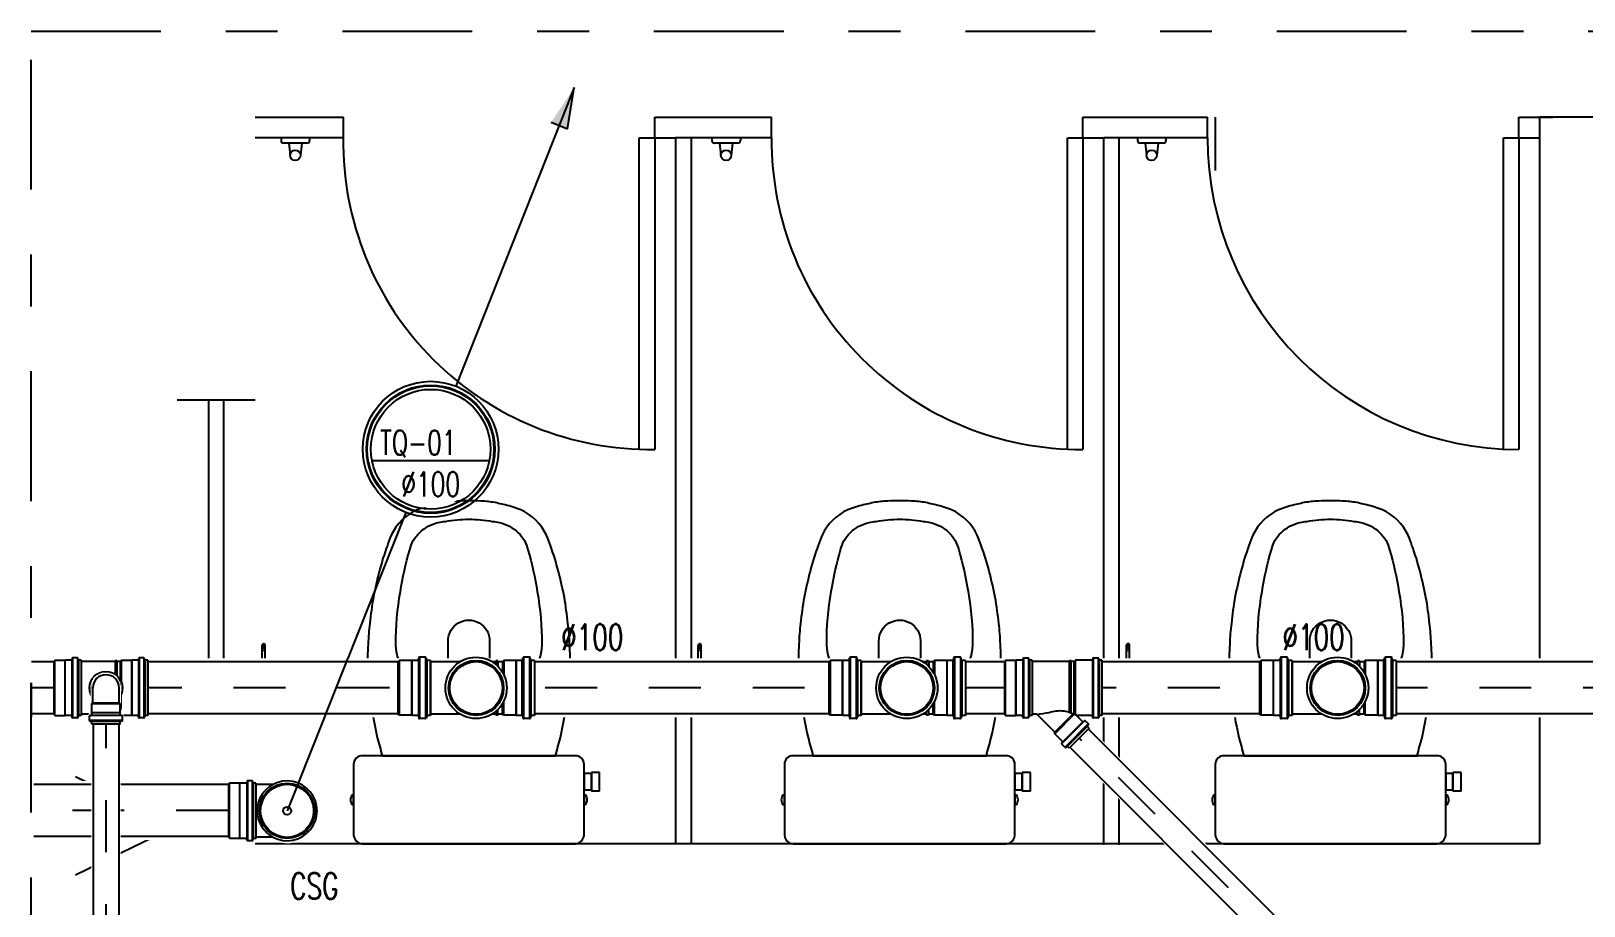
# Model space of a CAD drawing. Header units: inches. Extents: x 542787 to 543192, y 9574025 to 9574373.
# Drawn here: x 542827.791 to 542830.783, y 9574193.286 to 9574194.971 of the extents above; entities that cross this region are included whole.
import ezdxf
from ezdxf.enums import TextEntityAlignment as Align

# ---------------------------------------------------------------- set-up
doc = ezdxf.new("R2010")
doc.units = ezdxf.units.IN
doc.header["$MEASUREMENT"] = 0
for name, pattern in [('DASHDOT', [1, 0.5, -0.25, 0, -0.25]), ('DASHDOT2', [0.5, 0.25, -0.125, 0, -0.125]), ('HIDDEN2', [4.7625, 3.175, -1.5875])]:
    doc.linetypes.add(name, pattern=pattern)
for name, color, linetype in [('CERCADURA', 7, 'Continuous'), ('EIXO', 8, 'Continuous'), ('I-ARQ', 8, 'Continuous'), ('I-ESGOTO', 6, 'Continuous'), ('I-NORMO_INST', 4, 'Continuous'), ('TINTERNO', 8, 'Continuous')]:
    doc.layers.add(name, color=color, linetype=linetype)
doc.styles.add('125', font='ROMANS.SHX', dxfattribs={"width": 0.7, "height": 0.25})
doc.styles.add('25', font='ROMANS.SHX', dxfattribs={"width": 0.7, "height": 0.05})
doc.styles.add('50', font='ROMANS.SHX', dxfattribs={"width": 0.7, "height": 0.1})

# ---------------------------------------------------------------- blocks, each defined once
blk = doc.blocks.new('*U298')
at = {"color": 2}
blk.add_wipeout([(0, 0.0569), (0.3744, 0.0569), (0.3744, -0.0569), (0, -0.0569)], dxfattribs=at)
for p, q in [((0, 0.05), (0.3744, 0.05)), ((0, -0.05), (0.3744, -0.05))]:
    blk.add_line(p, q)
at = {"layer": 'EIXO', "linetype": 'DASHDOT', "ltscale": 0.01}
blk.add_line((0, 0), (0.3744, 0), dxfattribs=at)
blk = doc.blocks.new('*U158')
at = {"color": 2}
blk.add_wipeout([(0.0201, 0.0201), (1.4558, -1.4155), (1.4155, -1.4558), (-0.0201, -0.0201)], dxfattribs=at)
for p, q in [((0.0177, 0.0177), (1.4533, -1.418)), ((-0.0177, -0.0177), (1.418, -1.4533))]:
    blk.add_line(p, q)
at = {"layer": 'EIXO', "linetype": 'DASHDOT', "ltscale": 0.01}
blk.add_line((0, 0), (1.4356, -1.4356), dxfattribs=at)
blk = doc.blocks.new('*U296')
at = {"color": 2}
blk.add_wipeout([(0, 0.0569), (0.8564, 0.0569), (0.8564, -0.0569), (0, -0.0569)], dxfattribs=at)
for p, q in [((0, 0.05), (0.8564, 0.05)), ((0, -0.05), (0.8564, -0.05))]:
    blk.add_line(p, q)
at = {"layer": 'EIXO', "linetype": 'DASHDOT', "ltscale": 0.01}
blk.add_line((0, 0), (0.8564, 0), dxfattribs=at)
blk = doc.blocks.new('*U297')
at = {"color": 2}
blk.add_wipeout([(0, 0.0569), (4.4303, 0.0569), (4.4303, -0.0569), (0, -0.0569)], dxfattribs=at)
for p, q in [((0, 0.05), (4.4303, 0.05)), ((0, -0.05), (4.4303, -0.05))]:
    blk.add_line(p, q)
at = {"layer": 'EIXO', "linetype": 'DASHDOT', "ltscale": 0.01}
blk.add_line((0, 0), (4.4303, 0), dxfattribs=at)
blk = doc.blocks.new('*U164')
at = {"color": 2}
blk.add_wipeout([(-0.0285, 0), (-0.0285, 0.6613), (0.0285, 0.6613), (0.0285, 0)], dxfattribs=at)
for p, q in [((-0.025, 0), (-0.025, 0.6613)), ((0.025, 0), (0.025, 0.6613))]:
    blk.add_line(p, q)
at = {"layer": 'EIXO', "linetype": 'DASHDOT', "ltscale": 0.01}
blk.add_line((0, 0), (0, 0.6613), dxfattribs=at)
blk = doc.blocks.new('A$C125A11A8')
for p, q in [((0, -0.0531), (0, 0.0531)), ((0, 0.0531), (0.0061, 0.0531)), ((0.0074, 0.0541), (0.0084, 0.0581)), ((0.0097, 0.0591), (0.0214, 0.0591)), ((0.0097, -0.0577), (0.0097, 0.0577)), ((0.0214, -0.0577), (0.0214, 0.0577)), ((0.023, 0.0543), (0.0227, 0.0578)), ((0.0244, 0.0531), (0.0357, 0.0531)), ((0.0244, -0.0531), (0.0244, 0.0531)), ((0.0357, -0.0531), (0.0357, 0.0531)), ((0.0357, 0.0531), (0.036, 0.0527)), ((0.036, 0.0527), (0.0597, 0.0527)), ((0.0597, 0.0527), (0.0597, 0.0255)), ((0.0597, 0.0527), (0.0621, 0.0503)), ((0.0621, 0.0503), (0.0709, 0.0503)), ((0.0709, 0.0503), (0.071, 0.0523)), ((0.0709, 0.0503), (0.0709, 0.0415)), ((0.071, 0.0523), (0.075, 0.0523)), ((0.0751, 0.0503), (0.075, 0.0523)), ((0.0751, 0.0503), (0.082, 0.0503)), ((0.0751, 0.0503), (0.0751, 0.0454)), ((0.1438, 0.0503), (0.2007, 0.0503)), ((0.2007, -0.0531), (0.2007, 0.0531)), ((0.2007, 0.0531), (0.2067, 0.0531)), ((0.208, 0.0541), (0.2091, 0.0581)), ((0.2104, 0.0591), (0.2221, 0.0591)), ((0.2104, -0.0577), (0.2104, 0.0577)), ((0.2221, -0.0577), (0.2221, 0.0577)), ((0.2237, 0.0543), (0.2234, 0.0578)), ((0.225, 0.0531), (0.2363, 0.0531)), ((0.2363, 0.0531), (0.2367, 0.0527)), ((0.2367, 0.0527), (0.2603, 0.0527)), ((0.2603, 0.0527), (0.2627, 0.0503)), ((0.2627, 0.0503), (0.2627, -0.0503)), ((0.0597, -0.0527), (0.0597, -0.0255)), ((0, -0.0531), (0.0061, -0.0531)), ((0.0074, -0.0541), (0.0084, -0.0581)), ((0.0097, -0.0591), (0.0214, -0.0591)), ((0.023, -0.0543), (0.0227, -0.0578)), ((0.0244, -0.0531), (0.0357, -0.0531)), ((0.0357, -0.0531), (0.036, -0.0527)), ((0.036, -0.0527), (0.0597, -0.0527)), ((0.0597, -0.0527), (0.0621, -0.0503)), ((0.0621, -0.0503), (0.0709, -0.0503)), ((0.0709, -0.0503), (0.0709, -0.0415)), ((0.0709, -0.0503), (0.071, -0.0523)), ((0.071, -0.0523), (0.075, -0.0523)), ((0.0751, -0.0503), (0.075, -0.0523)), ((0.0751, -0.0503), (0.0751, -0.0454)), ((0.0751, -0.0503), (0.082, -0.0503)), ((0.1438, -0.0503), (0.2007, -0.0503)), ((0.2007, -0.0531), (0.2067, -0.0531)), ((0.208, -0.0541), (0.2091, -0.0581)), ((0.2104, -0.0591), (0.2221, -0.0591)), ((0.2237, -0.0543), (0.2234, -0.0578)), ((0.225, -0.0531), (0.2363, -0.0531)), ((0.2363, -0.0531), (0.2367, -0.0527)), ((0.2367, -0.0527), (0.2603, -0.0527)), ((0.2603, -0.0527), (0.2627, -0.0503))]:
    blk.add_line(p, q)
at = {"color": 8}
for p, q in [((0.0071, -0.0531), (0.0071, 0.0531)), ((0.0231, -0.0531), (0.0231, 0.0531)), ((0.036, -0.0527), (0.036, 0.0527)), ((0.0621, 0.0503), (0.0621, 0.03)), ((0.2007, 0.0503), (0.2007, -0.0503)), ((0.2007, 0.0503), (0.2007, -0.0503)), ((0.2078, -0.0531), (0.2078, 0.0531)), ((0.2238, -0.0531), (0.2238, 0.0531)), ((0.2363, 0.0531), (0.2363, -0.0531)), ((0.2367, 0.0527), (0.2367, -0.0527)), ((0.2603, 0.0527), (0.2603, -0.0527)), ((0.0621, -0.0503), (0.0621, -0.03))]:
    blk.add_line(p, q, dxfattribs=at)
for radius in [0.0591, 0.0507]:
    blk.add_circle((0.1129, 0), radius)
blk.add_circle((0.1129, 0), 0.0531, dxfattribs=at)
for centre, start, end in [((0.0061, 0.0544), 270, 345), ((0.0097, 0.0577), 90, 165), ((0.0214, 0.0577), 5, 90), ((0.0244, 0.0544), 185, 270), ((0.2067, 0.0544), 270, 345), ((0.2104, 0.0577), 90, 165), ((0.2221, 0.0577), 5, 90), ((0.225, 0.0544), 185, 270), ((0.0061, -0.0544), 15, 90), ((0.0097, -0.0577), 195, 270), ((0.0214, -0.0577), 270, 355), ((0.0244, -0.0544), 90, 175), ((0.2067, -0.0544), 15, 90), ((0.2104, -0.0577), 195, 270), ((0.2221, -0.0577), 270, 355), ((0.225, -0.0544), 90, 175)]:
    blk.add_arc(centre, 0.00133, start, end)
blk = doc.blocks.new('te100100')
at = {"color": 2}
blk.add_wipeout([(0.1503, -0.0577), (0.1267, -0.0577), (0.1263, -0.058), (0.116, -0.058), (0.1159, -0.0588), (0.1103, -0.064), (0.0986, -0.064), (0.0931, -0.0598), (0.0926, -0.058), (0.0845, -0.058), (0.0845, -0.0553), (0.0333, -0.0553), (0.0015, -0.0653), (-0.0327, -0.0553), (-0.0329, -0.0573), (-0.0447, -0.0573), (-0.0449, -0.0553), (-0.0479, -0.0553), (-0.0503, -0.0577), (-0.074, -0.0577), (-0.0743, -0.058), (-0.0847, -0.058), (-0.0848, -0.0588), (-0.0904, -0.064), (-0.1021, -0.064), (-0.1075, -0.0598), (-0.108, -0.058), (-0.1118, -0.058), (-0.1118, 0.0568), (-0.108, 0.0568), (-0.1075, 0.0586), (-0.1021, 0.0628), (-0.0904, 0.0628), (-0.0848, 0.0576), (-0.0847, 0.0568), (-0.0743, 0.0568), (-0.074, 0.0565), (-0.0503, 0.0565), (-0.0479, 0.0541), (-0.0449, 0.0541), (-0.0447, 0.0561), (-0.0329, 0.0561), (-0.0327, 0.0541), (0.0001, 0.0633), (0.0333, 0.0541), (0.0845, 0.0541), (0.0845, 0.0568), (0.0926, 0.0568), (0.0931, 0.0586), (0.0986, 0.0628), (0.1103, 0.0628), (0.1159, 0.0576), (0.116, 0.0568), (0.1263, 0.0568), (0.1267, 0.0565), (0.1503, 0.0565), (0.1509, 0.0515), (0.1509, -0.0527)], dxfattribs=at)
blk.add_blockref('A$C125A11A8', (-0.1118, -0.0006), dxfattribs=at)
blk = doc.blocks.new('J90100')
at = {"color": 1, "style": '25'}
for tag, flags, p in [('MARCA', 1, (0, -0.1877)), ('QUANT.', 3, (0, -0.2718))]:
    blk.add_attdef(tag, text='', height=0.05, dxfattribs=dict(at, flags=flags)).set_placement(p, align=Align.CENTER)
at = {"color": 2}
blk.add_wipeout([(0.0824, 0.0627), (0.0824, 0.0583), (0.093, 0.0583), (0.0932, 0.058), (0.113, 0.058), (0.1131, 0.0529), (0.1131, -0.0529), (0.113, -0.058), (0.0932, -0.058), (0.093, -0.0583), (0.0824, -0.0583), (0.0824, -0.0627), (0.0614, -0.0627), (0.0614, -0.0583), (0.055, -0.0583), (0.055, -0.0558), (0.0285, -0.0558), (0.0221, -0.0586), (0.016, -0.0606), (0.0052, -0.0624), (-0.0047, -0.0625), (-0.0124, -0.0614), (-0.0226, -0.0584), (-0.0345, -0.0523), (-0.0422, -0.0463), (-0.0467, -0.0418), (-0.0518, -0.0353), (-0.0551, -0.0298), (-0.0582, -0.0233), (-0.0609, -0.0148), (-0.0622, -0.0077), (-0.0627, 0), (-0.0622, 0.0078), (-0.0608, 0.0151), (-0.0589, 0.0215), (-0.0557, 0.0287), (-0.0513, 0.0359), (-0.0444, 0.0442), (-0.0357, 0.0515), (-0.0297, 0.0551), (-0.0226, 0.0584), (-0.0159, 0.0606), (-0.0058, 0.0624), (0.0025, 0.0626), (0.0119, 0.0615), (0.0208, 0.0591), (0.0285, 0.0558), (0.055, 0.0558), (0.055, 0.0583), (0.0614, 0.0583), (0.0614, 0.0627)], dxfattribs=at)
for p, q in [((0.0273, 0.0508), (0.06, 0.0508)), ((0.06, -0.0533), (0.06, 0.0533)), ((0.06, 0.0533), (0.0644, 0.0533)), ((0.0662, 0.0569), (0.0654, 0.054)), ((0.0672, 0.0577), (0.0766, 0.0577)), ((0.0672, -0.0567), (0.0672, 0.0567)), ((0.0766, -0.0567), (0.0766, 0.0567)), ((0.0776, 0.0567), (0.0778, 0.0542)), ((0.0788, 0.0533), (0.0909, 0.0533)), ((0.0909, 0.0533), (0.0912, 0.053)), ((0.1109, 0.053), (0.0912, 0.053)), ((0.1109, 0.053), (0.1131, 0.0508)), ((0.1131, -0.0508), (0.1131, 0.0508)), ((0.0273, -0.0508), (0.06, -0.0508)), ((0.06, -0.0533), (0.0644, -0.0533)), ((0.0662, -0.0569), (0.0654, -0.054)), ((0.0672, -0.0577), (0.0766, -0.0577)), ((0.0776, -0.0567), (0.0778, -0.0542)), ((0.0788, -0.0533), (0.0909, -0.0533)), ((0.0909, -0.0533), (0.0912, -0.053)), ((0.0912, -0.053), (0.1109, -0.053)), ((0.1109, -0.053), (0.1131, -0.0508))]:
    blk.add_line(p, q)
blk.add_circle((0, 0), 0.0533)
for centre, radius, start, end in [((0, 0), 0.0577, 61.785, 298.215), ((0, 0), 0.0577, 298.215, 61.785), ((0.0644, 0.0543), 0.001, 270, 345), ((0.0672, 0.0567), 0.001, 90, 165), ((0.0766, 0.0567), 0.001, 5, 90), ((0.0788, 0.0543), 0.001, 185, 270), ((0.0644, -0.0543), 0.001, 15, 90), ((0.0672, -0.0567), 0.001, 195, 270), ((0.0766, -0.0567), 0.001, 270, 355), ((0.0788, -0.0543), 0.001, 90, 175)]:
    blk.add_arc(centre, radius, start, end)
at = {"layer": 'TINTERNO'}
for p, q in [((0.06, -0.0508), (0.06, 0.0508)), ((0.0652, -0.0533), (0.0652, 0.0533)), ((0.0779, -0.0533), (0.0779, 0.0533)), ((0.0909, 0.0533), (0.0909, -0.0533)), ((0.0912, 0.053), (0.0912, -0.053)), ((0.1109, 0.053), (0.1109, -0.053))]:
    blk.add_line(p, q, dxfattribs=at)
blk.add_circle((0, 0), 0.0511, dxfattribs=at)
at = {"color": 1, "style": '25', "flags": 1}
blk.add_attdef('DESCRICAO', text='', height=0.05, dxfattribs=at).set_placement((0, -0.1085), align=Align.CENTER)
blk = doc.blocks.new('A$C01993D97')
for p, q in [((0, -0.0533), (0, 0.0532)), ((0, 0.0532), (0.0044, 0.0532)), ((0.0062, 0.0569), (0.0054, 0.054)), ((0.0072, 0.0576), (0.0166, 0.0576)), ((0.0072, -0.0567), (0.0072, 0.0566)), ((0.0166, -0.0567), (0.0166, 0.0566)), ((0.0176, 0.0567), (0.0178, 0.0542)), ((0.0188, 0.0532), (0.0309, 0.0532)), ((0.0309, -0.0533), (0.0309, 0.0532)), ((0.0309, 0.0532), (0.0312, 0.053)), ((0.0312, 0.053), (0.0509, 0.053)), ((0.0509, 0.053), (0.0509, 0.0119)), ((0.0509, 0.053), (0.0531, 0.0508)), ((0.0531, 0.0508), (0.0593, 0.0508)), ((0.0593, 0.0508), (0.0594, 0.0523)), ((0.0594, 0.0523), (0.0594, 0.0239)), ((0.0594, 0.0523), (0.0624, 0.0523)), ((0.0624, 0.0523), (0.0624, 0.0262)), ((0.0625, 0.0508), (0.0624, 0.0523)), ((0.0625, 0.0508), (0.128, 0.0508)), ((0.128, -0.0533), (0.128, 0.0532)), ((0.128, 0.0532), (0.1324, 0.0532)), ((0.1342, 0.0569), (0.1334, 0.054)), ((0.1352, 0.0576), (0.1446, 0.0576)), ((0.1352, -0.0567), (0.1352, 0.0566)), ((0.1446, -0.0567), (0.1446, 0.0566)), ((0.1456, 0.0567), (0.1458, 0.0542)), ((0.1468, 0.0532), (0.1589, 0.0532)), ((0.1589, 0.0532), (0.1592, 0.053)), ((0.1789, 0.053), (0.1592, 0.053)), ((0.1789, 0.053), (0.1811, 0.0508)), ((0.1811, -0.0508), (0.1811, 0.0508)), ((0.0509, -0.053), (0.0509, -0.0119)), ((0.0594, -0.0523), (0.0594, -0.0239)), ((0.0624, -0.0523), (0.0624, -0.0262)), ((0, -0.0533), (0.0044, -0.0533)), ((0.0062, -0.0569), (0.0054, -0.054)), ((0.0072, -0.0577), (0.0166, -0.0577)), ((0.0176, -0.0567), (0.0178, -0.0542)), ((0.0188, -0.0533), (0.0309, -0.0533)), ((0.0309, -0.0533), (0.0312, -0.053)), ((0.0312, -0.053), (0.0509, -0.053)), ((0.0509, -0.053), (0.0531, -0.0508)), ((0.0531, -0.0508), (0.0593, -0.0508)), ((0.0593, -0.0508), (0.0594, -0.0523)), ((0.0594, -0.0523), (0.0624, -0.0523)), ((0.0625, -0.0508), (0.0624, -0.0523)), ((0.0625, -0.0508), (0.128, -0.0508)), ((0.128, -0.0533), (0.1324, -0.0533)), ((0.1342, -0.0569), (0.1334, -0.054)), ((0.1352, -0.0577), (0.1446, -0.0577)), ((0.1456, -0.0567), (0.1458, -0.0542)), ((0.1468, -0.0533), (0.1589, -0.0533)), ((0.1589, -0.0533), (0.1592, -0.053)), ((0.1592, -0.053), (0.1789, -0.053)), ((0.1789, -0.053), (0.1811, -0.0508))]:
    blk.add_line(p, q)
at = {"color": 8}
for p, q in [((0.0052, -0.0533), (0.0052, 0.0532)), ((0.0179, -0.0533), (0.0179, 0.0532)), ((0.0312, -0.053), (0.0312, 0.053)), ((0.0531, 0.0508), (0.0531, 0.0163)), ((0.0593, 0.0508), (0.0593, 0.0238)), ((0.0625, 0.0508), (0.0625, 0.0263)), ((0.128, -0.0508), (0.128, 0.0508)), ((0.128, -0.0508), (0.128, 0.0508)), ((0.1332, -0.0533), (0.1332, 0.0532)), ((0.1459, -0.0533), (0.1459, 0.0532)), ((0.1589, 0.0532), (0.1589, -0.0533)), ((0.1592, 0.053), (0.1592, -0.053)), ((0.1789, 0.053), (0.1789, -0.053)), ((0.0531, -0.0508), (0.0531, -0.0163)), ((0.0593, -0.0508), (0.0593, -0.0238)), ((0.0625, -0.0508), (0.0625, -0.0263))]:
    blk.add_line(p, q, dxfattribs=at)
for radius in [0.0318, 0.0256]:
    blk.add_circle((0.0804, 0), radius)
blk.add_circle((0.0804, 0), 0.0273, dxfattribs=at)
for centre, start, end in [((0.0044, 0.0542), 270, 345), ((0.0072, 0.0566), 90, 165), ((0.0166, 0.0566), 5, 90), ((0.0188, 0.0542), 185, 270), ((0.1324, 0.0542), 270, 345), ((0.1352, 0.0566), 90, 165), ((0.1446, 0.0566), 5, 90), ((0.1468, 0.0542), 185, 270), ((0.0044, -0.0543), 15, 90), ((0.0072, -0.0567), 195, 270), ((0.0166, -0.0567), 270, 355), ((0.0188, -0.0543), 90, 175), ((0.1324, -0.0543), 15, 90), ((0.1352, -0.0567), 195, 270), ((0.1446, -0.0567), 270, 355), ((0.1468, -0.0543), 90, 175)]:
    blk.add_arc(centre, 0.001, start, end)
blk = doc.blocks.new('*U129')
at = {"color": 2}
blk.add_wipeout([(0.1019, -0.0526), (0.1008, -0.0564), (0.0811, -0.0564), (0.0808, -0.0567), (0.0692, -0.0567), (0.0691, -0.0577), (0.0654, -0.0611), (0.0559, -0.0611), (0.0523, -0.0583), (0.0519, -0.0567), (0.0461, -0.0567), (0.0461, -0.0542), (-0.0142, -0.0542), (-0.0143, -0.0557), (-0.0223, -0.0557), (-0.0224, -0.0542), (-0.025, -0.0542), (-0.0272, -0.0564), (-0.0469, -0.0564), (-0.0472, -0.0567), (-0.0588, -0.0567), (-0.0589, -0.0577), (-0.0626, -0.0611), (-0.0721, -0.0611), (-0.0757, -0.0583), (-0.0761, -0.0567), (-0.0792, -0.0567), (-0.0792, 0.0553), (-0.0761, 0.0553), (-0.0757, 0.0569), (-0.0721, 0.0597), (-0.0626, 0.0597), (-0.0589, 0.0563), (-0.0588, 0.0553), (-0.0453, 0.0553), (-0.0453, 0.0551), (-0.0272, 0.0551), (-0.025, 0.0529), (-0.0224, 0.0529), (-0.0223, 0.0544), (-0.0143, 0.0544), (-0.0142, 0.0529), (0.0461, 0.0529), (0.0461, 0.0553), (0.0519, 0.0553), (0.0523, 0.0569), (0.0559, 0.0597), (0.0654, 0.0597), (0.0691, 0.0563), (0.0692, 0.0553), (0.0827, 0.0553), (0.0827, 0.055), (0.1008, 0.055), (0.1019, 0.0513)], dxfattribs=at)
blk.add_blockref('A$C01993D97', (-0.0792, -0.0007), dxfattribs=at)
blk = doc.blocks.new('*U177')
at = {"color": 2}
blk.add_wipeout([(0.0546, 0.0258), (0.0549, 0.0256), (0.0549, 0.0134), (0.0593, 0.013), (0.0593, -0.0009), (0.0549, -0.002), (0.0549, -0.0076), (0.0524, -0.0076), (0.0524, -0.0765), (0.0539, -0.0766), (0.0539, -0.0825), (0.0524, -0.0827), (0.0524, -0.0867), (0.0549, -0.0892), (0.0549, -0.1211), (0.0593, -0.1215), (0.0593, -0.1354), (0.0549, -0.1365), (0.0549, -0.1421), (-0.0549, -0.1421), (-0.0549, -0.1365), (-0.0593, -0.1354), (-0.0593, -0.1215), (-0.0549, -0.1211), (-0.0549, -0.0959), (-0.0632, -0.1042), (-0.0603, -0.1076), (-0.0697, -0.1169), (-0.0736, -0.1146), (-0.0775, -0.1185), (-0.1185, -0.0775), (-0.1146, -0.0736), (-0.1169, -0.0697), (-0.1076, -0.0603), (-0.1042, -0.0632), (-0.0889, -0.0479), (-0.0861, -0.0479), (-0.0524, -0.0143), (-0.0524, -0.0076), (-0.0549, -0.0076), (-0.0549, -0.002), (-0.0593, -0.0009), (-0.0593, 0.013), (-0.0549, 0.0134), (-0.0549, 0.0256), (-0.0546, 0.0258), (-0.0546, 0.0456), (-0.0515, 0.0487), (0.0515, 0.0487), (0.0546, 0.0456)], dxfattribs=at)
for p, q in [((-0.053, 0.0449), (-0.0508, 0.0471)), ((-0.053, 0.0449), (-0.053, 0.0252)), ((0.0508, 0.0471), (-0.0508, 0.0471)), ((0.053, 0.0449), (0.0508, 0.0471)), ((0.053, 0.0252), (0.053, 0.0449)), ((-0.0577, 0.0012), (-0.0577, 0.0106)), ((-0.0569, 0.0002), (-0.054, -0.0006)), ((-0.0567, 0.0116), (-0.0542, 0.0118)), ((0.0566, 0.0106), (-0.0567, 0.0106)), ((0.0566, 0.0012), (-0.0567, 0.0012)), ((-0.0533, 0.0249), (-0.053, 0.0252)), ((-0.0533, 0.0128), (-0.0533, 0.0249)), ((0.0532, 0.0249), (0.053, 0.0252)), ((0.0532, 0.0128), (0.0532, 0.0249)), ((0.0569, 0.0002), (0.054, -0.0006)), ((0.0567, 0.0116), (0.0542, 0.0118)), ((0.0576, 0.0012), (0.0576, 0.0106)), ((-0.0854, -0.0496), (-0.0508, -0.0149)), ((-0.0533, -0.006), (-0.0533, -0.0016)), ((0.0532, -0.006), (-0.0533, -0.006)), ((-0.0508, -0.0149), (-0.0508, -0.006)), ((0.0508, -0.078), (0.0508, -0.006)), ((0.0532, -0.006), (0.0532, -0.0016)), ((-0.1034, -0.0648), (-0.0883, -0.0496)), ((-0.0883, -0.0496), (-0.0505, -0.0873)), ((-0.0883, -0.0496), (-0.0854, -0.0496)), ((-0.1162, -0.0775), (-0.1131, -0.0745)), ((-0.0775, -0.1162), (-0.1162, -0.0775)), ((-0.1145, -0.0706), (-0.113, -0.0733)), ((-0.1144, -0.0694), (-0.1082, -0.0632)), ((-0.0701, -0.1136), (-0.1136, -0.0701)), ((-0.0634, -0.1069), (-0.1069, -0.0634)), ((-0.1068, -0.0631), (-0.1048, -0.0648)), ((-0.048, -0.0812), (0.0508, -0.0812)), ((-0.0479, -0.0811), (0.0523, -0.0811)), ((-0.0469, -0.078), (0.0508, -0.078)), ((-0.0469, -0.0781), (0.0523, -0.0781)), ((0.0508, -0.078), (0.0523, -0.0781)), ((0.0508, -0.0812), (0.0523, -0.0811)), ((0.0508, -0.0874), (0.0508, -0.0812)), ((0.0532, -0.0898), (0.0508, -0.0874)), ((0.0523, -0.0811), (0.0523, -0.0781)), ((-0.0775, -0.1162), (-0.0745, -0.1131)), ((-0.0706, -0.1145), (-0.0733, -0.113)), ((-0.0694, -0.1144), (-0.0632, -0.1082)), ((-0.0648, -0.1034), (-0.055, -0.0936)), ((-0.0631, -0.1068), (-0.0648, -0.1048)), ((-0.0533, -0.1217), (-0.0533, -0.0943)), ((-0.0518, -0.0898), (0.0532, -0.0898)), ((0.0532, -0.1217), (0.0532, -0.0898)), ((-0.0577, -0.1333), (-0.0577, -0.1239)), ((-0.0569, -0.1343), (-0.054, -0.1351)), ((-0.0567, -0.1229), (-0.0542, -0.1227)), ((0.0566, -0.1239), (-0.0567, -0.1239)), ((0.0566, -0.1333), (-0.0567, -0.1333)), ((-0.0533, -0.1405), (-0.0533, -0.1361)), ((0.0532, -0.1405), (-0.0533, -0.1405)), ((0.0532, -0.1405), (0.0532, -0.1361)), ((0.0569, -0.1343), (0.054, -0.1351)), ((0.0567, -0.1229), (0.0542, -0.1227)), ((0.0576, -0.1333), (0.0576, -0.1239))]:
    blk.add_line(p, q)
at = {"color": 8}
for p, q in [((-0.053, 0.0449), (0.053, 0.0449)), ((-0.0533, 0.0249), (0.0532, 0.0249)), ((0.0532, 0.0119), (-0.0533, 0.0119)), ((-0.053, 0.0252), (0.053, 0.0252)), ((0.0532, -0.0008), (-0.0533, -0.0008)), ((0.0508, -0.006), (-0.0508, -0.006)), ((-0.0496, -0.0853), (-0.0854, -0.0496)), ((-0.0739, -0.1126), (-0.1126, -0.0739)), ((-0.0654, -0.1041), (-0.1041, -0.0654)), ((-0.0506, -0.0874), (0.0508, -0.0874)), ((0.0532, -0.1226), (-0.0533, -0.1226)), ((0.0532, -0.1353), (-0.0533, -0.1353))]:
    blk.add_line(p, q, dxfattribs=at)
blk.add_lwpolyline([(-0.0512, -0.0158, -0.013476), (-0.0471, -0.0389, -0.106485), (-0.0442, -0.0672, -0.09207), (-0.0538, -0.0935, -0.112954)], format="xyb")
blk.add_lwpolyline([(-0.0506, -0.0874), (-0.0504, -0.0874), (-0.0505, -0.0873, -0.000362)], format="xyb", close=True)
for centre, start, end in [((-0.0567, 0.0106), 95, 180), ((-0.0567, 0.0012), 180, 255), ((-0.0543, 0.0128), 275, 360), ((0.0542, 0.0128), 180, 265), ((0.0566, 0.0106), 360, 85), ((0.0566, 0.0012), 285, 360), ((-0.0543, -0.0016), 360, 75), ((-0.0518, -0.0149), 304.2682, 360), ((0.0542, -0.0016), 105, 180), ((-0.1136, -0.0701), 135, 210), ((-0.1138, -0.0738), 315, 30), ((-0.1074, -0.0639), 50, 135), ((-0.1041, -0.0641), 230, 315), ((-0.0738, -0.1138), 60, 135), ((-0.0701, -0.1136), 240, 315), ((-0.0641, -0.1041), 135, 220), ((-0.0639, -0.1074), 315, 40), ((-0.0543, -0.0943), 360, 135), ((-0.0567, -0.1239), 95, 180), ((-0.0567, -0.1333), 180, 255), ((-0.0543, -0.1217), 275, 360), ((-0.0543, -0.1361), 360, 75), ((0.0542, -0.1217), 180, 265), ((0.0542, -0.1361), 105, 180), ((0.0566, -0.1239), 360, 85), ((0.0566, -0.1333), 285, 360)]:
    blk.add_arc(centre, 0.001, start, end)
blk = doc.blocks.new('*U212')
at = {"color": 1, "style": '25'}
for tag, flags, p in [('DESCRICAO', 1, (0, -0.1085)), ('MARCA', 1, (0, -0.1877)), ('QUANT.', 3, (0, -0.2718))]:
    blk.add_attdef(tag, text='', height=0.05, dxfattribs=dict(at, flags=flags)).set_placement(p, align=Align.CENTER)
at = {"color": 2}
blk.add_wipeout([(-0.0287, 0.0245), (-0.0294, 0.0413), (-0.034, 0.0514), (-0.034, 0.0656), (-0.0294, 0.0656), (-0.0294, 0.07), (0, 0.07), (0.0294, 0.07), (0.0294, 0.0661), (0.034, 0.0661), (0.034, 0.0519), (0.0292, 0.0417), (0.0297, 0.0182), (0.0292, 0.0088), (0.0277, -0.01), (0.0239, -0.0196), (0.0192, -0.0234), (0.0124, -0.0273), (0.006, -0.0297), (-0.0054, -0.0291), (-0.0148, -0.0264), (-0.0211, -0.0214), (-0.0258, -0.0129), (-0.0287, -0.0036), (-0.0287, 0.0055)], dxfattribs=at)
for p, q in [((-0.0318, 0.0629), (-0.0318, 0.0542)), ((-0.0311, 0.0639), (-0.0281, 0.0647)), ((-0.0308, 0.0629), (0.0308, 0.0629)), ((-0.0274, 0.07), (0.0274, 0.07)), ((-0.0274, 0.07), (-0.0274, 0.0656)), ((0.0274, 0.07), (0.0274, 0.0656)), ((0.0311, 0.0639), (0.0281, 0.0647)), ((0.0318, 0.0629), (0.0318, 0.0542)), ((-0.0309, 0.0532), (-0.0283, 0.0529)), ((-0.0308, 0.0534), (0.0308, 0.0534)), ((-0.0274, 0.0519), (-0.0274, 0.0473)), ((-0.0274, 0.0473), (-0.0272, 0.0471)), ((0.0272, 0.0471), (-0.0272, 0.0471)), ((-0.0272, 0.0471), (-0.0272, 0.0303)), ((0.0272, 0.0303), (-0.0272, 0.0303)), ((-0.0272, 0.0303), (-0.0254, 0.0285)), ((0.0272, 0.0303), (0.0254, 0.0285)), ((0.0274, 0.0473), (0.0272, 0.0471)), ((0.0272, 0.0471), (0.0272, 0.0303)), ((0.0274, 0.0519), (0.0274, 0.0473)), ((0.0309, 0.0532), (0.0283, 0.0529)), ((-0.0254, 0.0285), (-0.0254, 0)), ((0.0254, 0.0285), (0.0254, 0))]:
    blk.add_line(p, q)
at = {"color": 8}
for p, q in [((-0.0274, 0.0649), (0.0274, 0.0649)), ((-0.0274, 0.0529), (0.0274, 0.0529)), ((0.0274, 0.0473), (-0.0274, 0.0473)), ((0.0254, 0.0285), (-0.0254, 0.0285))]:
    blk.add_line(p, q, dxfattribs=at)
for centre, radius, start, end in [((-0.0308, 0.0629), 0.001, 105, 180), ((-0.0283, 0.0656), 0.001, 285, 360), ((0.0283, 0.0656), 0.001, 180, 255), ((0.0308, 0.0629), 0.001, 360, 75), ((-0.0308, 0.0542), 0.001, 180, 265), ((-0.0283, 0.0519), 0.001, 360, 85), ((0.0283, 0.0519), 0.001, 95, 180), ((0.0308, 0.0542), 0.001, 275, 360), ((0, 0), 0.0254, 180, 360)]:
    blk.add_arc(centre, radius, start, end)
blk = doc.blocks.new('BOLA')
at = {"style": '50', "width": 0.7, "flags": 1}
blk.add_attdef('ALTUARA', text='', height=0.002, dxfattribs=at).set_placement((0.00026, -0.00753), align=Align.CENTER)
at = {"color": 2}
blk.add_wipeout([(-0.00343, 0.00331), (-0.0009, 0.00469), (0.00185, 0.00442), (0.00357, 0.00314), (0.00459, 0.00134), (0.00476, -0.00032), (0.00423, -0.00223), (0.003, -0.00372), (0.00111, -0.00471), (-0.00088, -0.00473), (-0.00258, -0.00408), (-0.00343, -0.00333), (-0.00451, -0.0017), (-0.00479, -0.00008), (-0.00453, 0.00162)], dxfattribs=at)
at = {"color": 8}
blk.add_line((-0.00479, -0.00091), (0.00479, -0.00091), dxfattribs=at)
blk.add_circle((0, 0), 0.00523, dxfattribs=at)
blk.add_circle((0, 0), 0.00488)
at = {"style": '50', "width": 0.7}
blk.add_attdef('NAF', (-0.00413, -0.00047), '', height=0.002, dxfattribs=at)
blk.add_attdef('NU', text='', height=0.002, dxfattribs=at).set_placement((0, -0.00385), align=Align.CENTER)
blk = doc.blocks.new('*U314')
for p, q in [((-0.02272, -0.0098), (0, 0)), ((-0.05505, -0.02375), (-0.03233, -0.01395)), ((-0.05244, -0.02188), (-0.05505, -0.02375)), ((-0.0519, -0.02313), (-0.05244, -0.02188))]:
    blk.add_line(p, q)
for centre, radius in [((0, 0), 0.000311), ((-0.02752, -0.01188), 0.00488)]:
    blk.add_circle(centre, radius)
at = {"color": 8}
blk.add_circle((-0.02752, -0.01188), 0.00523, dxfattribs=at)
blk.add_solid([(-0.0519, -0.02313), (-0.05244, -0.02188), (-0.05505, -0.02375)])

msp = doc.modelspace()

# ---------------------------------------------------------------- linework, layer by layer
at = {"layer": 'I-ARQ'}
for p, q in [((542828.2228, 9574194.8056), (542828.3928, 9574194.8056)), ((542828.3928, 9574194.7656), (542828.3928, 9574194.8056)), ((542828.9928, 9574194.7656), (542828.9928, 9574194.8056)), ((542828.9928, 9574194.8056), (542829.2178, 9574194.8056)), ((542829.2178, 9574194.7656), (542829.2178, 9574194.8056)), ((542829.2178, 9574194.7656), (542829.2178, 9574194.8056)), ((542829.8178, 9574194.7656), (542829.8178, 9574194.8056)), ((542829.8178, 9574194.8056), (542829.8578, 9574194.8056)), ((542829.8578, 9574194.8056), (542829.8878, 9574194.8056)), ((542829.8578, 9574194.8056), (542829.8878, 9574194.8056)), ((542829.8678, 9574194.8056), (542830.0578, 9574194.8056)), ((542830.0578, 9574194.7656), (542830.0578, 9574194.8056)), ((542830.0728, 9574194.7027), (542830.0728, 9574194.8056)), ((542830.6578, 9574194.7656), (542830.6578, 9574194.8056)), ((542830.6578, 9574194.8056), (542830.6678, 9574194.8056)), ((542830.6678, 9574194.8056), (542830.6978, 9574194.8056)), ((542830.6678, 9574194.8056), (542830.6978, 9574194.8056)), ((542830.6928, 9574194.8056), (542830.6978, 9574194.8056)), ((542830.6931, 9574194.8056), (542830.7231, 9574194.8056)), ((542830.6978, 9574194.7656), (542830.6978, 9574194.8056)), ((542834.3928, 9574194.8056), (542830.6978, 9574194.8056)), ((542828.3928, 9574194.7656), (542828.2228, 9574194.7656)), ((542828.2729, 9574194.7656), (542828.2729, 9574194.7606)), ((542828.3277, 9574194.7656), (542828.2729, 9574194.7656)), ((542828.3277, 9574194.7656), (542828.3277, 9574194.7606)), ((542828.9628, 9574194.7656), (542828.9928, 9574194.7656)), ((542828.9628, 9574194.1656), (542828.9628, 9574194.7656)), ((542828.9828, 9574194.7656), (542829.0328, 9574194.7656)), ((542828.9928, 9574194.7656), (542828.9928, 9574194.1656)), ((542829.0328, 9574194.7656), (542829.0328, 9574193.4056)), ((542829.2178, 9574194.7656), (542829.0328, 9574194.7656)), ((542829.0628, 9574194.7656), (542829.0628, 9574193.4056)), ((542829.1029, 9574194.7656), (542829.1029, 9574194.7606)), ((542829.1577, 9574194.7656), (542829.1029, 9574194.7656)), ((542829.1577, 9574194.7656), (542829.1577, 9574194.7606)), ((542829.7878, 9574194.7656), (542829.8178, 9574194.7656)), ((542829.7878, 9574194.1656), (542829.7878, 9574194.7656)), ((542829.8178, 9574194.7656), (542829.8578, 9574194.7656)), ((542829.8178, 9574194.7656), (542829.8178, 9574194.1656)), ((542829.8578, 9574193.4037), (542829.8578, 9574194.7656)), ((542830.0578, 9574194.7656), (542829.8578, 9574194.7656)), ((542829.8878, 9574193.4037), (542829.8878, 9574194.7656)), ((542829.9229, 9574194.7656), (542829.9229, 9574194.7606)), ((542829.9777, 9574194.7656), (542829.9229, 9574194.7656)), ((542829.9777, 9574194.7656), (542829.9777, 9574194.7606)), ((542830.6278, 9574194.7656), (542830.6578, 9574194.7656)), ((542830.6278, 9574194.1656), (542830.6278, 9574194.7656)), ((542830.6578, 9574194.7656), (542830.6978, 9574194.7656)), ((542830.6578, 9574194.7656), (542830.6578, 9574194.1656)), ((542830.6978, 9574193.4056), (542830.6978, 9574194.7656)), ((542830.6978, 9574194.7656), (542830.6978, 9574194.7656)), ((542830.6978, 9574194.7556), (542830.6978, 9574194.7656)), ((542828.3227, 9574194.7556), (542828.2779, 9574194.7556)), ((542828.2876, 9574194.7556), (542828.2901, 9574194.7321)), ((542828.3126, 9574194.7556), (542828.3101, 9574194.7321)), ((542829.1527, 9574194.7556), (542829.1079, 9574194.7556)), ((542829.1176, 9574194.7556), (542829.1201, 9574194.7321)), ((542829.1426, 9574194.7556), (542829.1401, 9574194.7321)), ((542829.9727, 9574194.7556), (542829.9279, 9574194.7556)), ((542829.9376, 9574194.7556), (542829.9401, 9574194.7321)), ((542829.9626, 9574194.7556), (542829.9601, 9574194.7321)), ((542828.2365, 9574193.7171), (542828.2365, 9574193.7886)), ((542828.2365, 9574193.7869), (542828.2425, 9574193.7869)), ((542828.2365, 9574193.7836), (542828.2425, 9574193.7836)), ((542828.2365, 9574193.7786), (542828.2425, 9574193.7786)), ((542828.2367, 9574193.7894), (542828.2424, 9574193.7894)), ((542828.2425, 9574193.7171), (542828.2425, 9574193.7886)), ((542829.0765, 9574193.7171), (542829.0765, 9574193.7886)), ((542829.0765, 9574193.7869), (542829.0825, 9574193.7869)), ((542829.0765, 9574193.7836), (542829.0825, 9574193.7836)), ((542829.0765, 9574193.7786), (542829.0825, 9574193.7786)), ((542829.0767, 9574193.7894), (542829.0824, 9574193.7894)), ((542829.0825, 9574193.7171), (542829.0825, 9574193.7886)), ((542829.9015, 9574193.7171), (542829.9015, 9574193.7886)), ((542829.9015, 9574193.7869), (542829.9075, 9574193.7869)), ((542829.9015, 9574193.7836), (542829.9075, 9574193.7836)), ((542829.9015, 9574193.7786), (542829.9075, 9574193.7786)), ((542829.9017, 9574193.7894), (542829.9074, 9574193.7894)), ((542829.9075, 9574193.7171), (542829.9075, 9574193.7886)), ((542828.2248, 9574193.7206), (542828.2248, 9574193.6906)), ((542828.2542, 9574193.7185), (542828.2542, 9574193.6927)), ((542828.2578, 9574193.7185), (542828.2578, 9574193.6927)), ((542829.0648, 9574193.7206), (542829.0648, 9574193.6906)), ((542829.0942, 9574193.7185), (542829.0942, 9574193.6927)), ((542829.0978, 9574193.7185), (542829.0978, 9574193.6927)), ((542829.8898, 9574193.7206), (542829.8898, 9574193.6906)), ((542829.9192, 9574193.7185), (542829.9192, 9574193.6927)), ((542829.9228, 9574193.7185), (542829.9228, 9574193.6927)), ((542828.2542, 9574193.7171), (542828.2248, 9574193.7171)), ((542828.2542, 9574193.694), (542828.2248, 9574193.694)), ((542828.2365, 9574193.6678), (542828.2365, 9574193.694)), ((542828.2425, 9574193.6678), (542828.2425, 9574193.694)), ((542829.0942, 9574193.7171), (542829.0648, 9574193.7171)), ((542829.0942, 9574193.694), (542829.0648, 9574193.694)), ((542829.0765, 9574193.6678), (542829.0765, 9574193.694)), ((542829.0825, 9574193.6678), (542829.0825, 9574193.694)), ((542829.9192, 9574193.7171), (542829.8898, 9574193.7171)), ((542829.9192, 9574193.694), (542829.8898, 9574193.694)), ((542829.9015, 9574193.6678), (542829.9015, 9574193.694)), ((542829.9075, 9574193.6678), (542829.9075, 9574193.694)), ((542828.2365, 9574193.6778), (542828.2425, 9574193.6778)), ((542828.2365, 9574193.6738), (542828.2425, 9574193.6738)), ((542828.2365, 9574193.6717), (542828.2425, 9574193.6717)), ((542829.0765, 9574193.6778), (542829.0825, 9574193.6778)), ((542829.0765, 9574193.6738), (542829.0825, 9574193.6738)), ((542829.0765, 9574193.6717), (542829.0825, 9574193.6717)), ((542829.9015, 9574193.6778), (542829.9075, 9574193.6778)), ((542829.9015, 9574193.6738), (542829.9075, 9574193.6738)), ((542829.9015, 9574193.6717), (542829.9075, 9574193.6717)), ((542828.8396, 9574193.5756), (542828.4296, 9574193.5756)), ((542829.6696, 9574193.5756), (542829.2596, 9574193.5756)), ((542830.4996, 9574193.5756), (542830.0896, 9574193.5756)), ((542828.4126, 9574193.5588), (542828.4126, 9574193.4264)), ((542828.8566, 9574193.4264), (542828.8566, 9574193.5588)), ((542829.2426, 9574193.5588), (542829.2426, 9574193.4264)), ((542829.6866, 9574193.4264), (542829.6866, 9574193.5588)), ((542830.0726, 9574193.5588), (542830.0726, 9574193.4264)), ((542830.5166, 9574193.4264), (542830.5166, 9574193.5588)), ((542830.6978, 9574193.4056), (542828.2228, 9574193.4056)), ((542828.4334, 9574193.4056), (542828.8358, 9574193.4056)), ((542829.2634, 9574193.4056), (542829.6658, 9574193.4056)), ((542830.0934, 9574193.4056), (542830.4958, 9574193.4056))]:
    msp.add_line(p, q, dxfattribs=at)
at = {"layer": 'I-ARQ', "linetype": 'HIDDEN2'}
for p, q in [((542828.2228, 9574194.2606), (542828.0728, 9574194.2606)), ((542828.1328, 9574194.2606), (542828.1328, 9574193.7606)), ((542828.1628, 9574193.7606), (542828.1628, 9574194.2606)), ((542828.0728, 9574193.7606), (542828.2228, 9574193.7606))]:
    msp.add_line(p, q, dxfattribs=at)
at = {"layer": 'I-ARQ', "linetype": 'ByBlock'}
for p, q in [((542828.8706, 9574193.5436), (542828.8706, 9574193.5076)), ((542828.8866, 9574193.5436), (542828.8706, 9574193.5436)), ((542828.8866, 9574193.5076), (542828.8866, 9574193.5436)), ((542829.7006, 9574193.5436), (542829.7006, 9574193.5076)), ((542829.7166, 9574193.5436), (542829.7006, 9574193.5436)), ((542829.7166, 9574193.5076), (542829.7166, 9574193.5436)), ((542830.5306, 9574193.5436), (542830.5306, 9574193.5076)), ((542830.5466, 9574193.5436), (542830.5306, 9574193.5436)), ((542830.5466, 9574193.5076), (542830.5466, 9574193.5436)), ((542828.8866, 9574193.5076), (542828.8706, 9574193.5076)), ((542829.7166, 9574193.5076), (542829.7006, 9574193.5076)), ((542830.5466, 9574193.5076), (542830.5306, 9574193.5076))]:
    msp.add_line(p, q, dxfattribs=at)
at = {"layer": 'I-ARQ', "ltscale": 10}
for p, q in [((542827.8768, 9574193.5357), (542828.0728, 9574193.4405)), ((542828.0728, 9574193.4405), (542827.8768, 9574193.3453))]:
    msp.add_line(p, q, dxfattribs=at)
at = {"layer": 'I-ARQ'}
for points in [[(542828.8016, 9574193.5756, -0.003882), (542828.8111, 9574193.6106, 0.024258), (542828.8251, 9574193.6906, 0.02486), (542828.8291, 9574193.7406, 0.033324), (542828.8286, 9574193.7906, 0.02486), (542828.8256, 9574193.8306, 0.012268), (542828.8186, 9574193.8806, 0.015806), (542828.8071, 9574193.9306, 0.026699), (542828.7916, 9574193.9806, 0.021919), (542828.7841, 9574194.0006, 0.174675), (542828.7346, 9574194.0491, 0.045452), (542828.7046, 9574194.0586, 0.022856), (542828.6917, 9574194.0617, 0.041289), (542828.665, 9574194.0657, 0.039166), (542828.6593, 9574194.0662, 0.012899), (542828.6574, 9574194.0661, 0.04333), (542828.6346, 9574194.0666, 0.04333), (542828.6118, 9574194.0661, 0.052091), (542828.6042, 9574194.0657, 0.041289), (542828.5775, 9574194.0617, 0.022856), (542828.5646, 9574194.0586, 0.045452), (542828.5346, 9574194.0491, 0.174675), (542828.4851, 9574194.0006, 0.021919), (542828.4776, 9574193.9806, 0.026699), (542828.4621, 9574193.9306, 0.015806), (542828.4506, 9574193.8806, 0.012268), (542828.4436, 9574193.8306, 0.02486), (542828.4406, 9574193.7906, 0.033324), (542828.4401, 9574193.7406, 0.02486), (542828.4441, 9574193.6906, 0.024258), (542828.4581, 9574193.6106, -0.003882), (542828.4676, 9574193.5756)], [(542829.6316, 9574193.5756, -0.003882), (542829.6411, 9574193.6106, 0.024258), (542829.6551, 9574193.6906, 0.02486), (542829.6591, 9574193.7406, 0.033324), (542829.6586, 9574193.7906, 0.02486), (542829.6556, 9574193.8306, 0.012268), (542829.6486, 9574193.8806, 0.015806), (542829.6371, 9574193.9306, 0.026699), (542829.6216, 9574193.9806, 0.021919), (542829.6141, 9574194.0006, 0.174675), (542829.5646, 9574194.0491, 0.045452), (542829.5346, 9574194.0586, 0.022856), (542829.5217, 9574194.0617, 0.041289), (542829.495, 9574194.0657, 0.039166), (542829.4893, 9574194.0662, 0.012899), (542829.4874, 9574194.0661, 0.04333), (542829.4646, 9574194.0666, 0.04333), (542829.4418, 9574194.0661, 0.052091), (542829.4342, 9574194.0657, 0.041289), (542829.4075, 9574194.0617, 0.022856), (542829.3946, 9574194.0586, 0.045452), (542829.3646, 9574194.0491, 0.174675), (542829.3151, 9574194.0006, 0.021919), (542829.3076, 9574193.9806, 0.026699), (542829.2921, 9574193.9306, 0.015806), (542829.2806, 9574193.8806, 0.012268), (542829.2736, 9574193.8306, 0.02486), (542829.2706, 9574193.7906, 0.033324), (542829.2701, 9574193.7406, 0.02486), (542829.2741, 9574193.6906, 0.024258), (542829.2881, 9574193.6106, -0.003882), (542829.2976, 9574193.5756)], [(542830.4616, 9574193.5756, -0.003882), (542830.4711, 9574193.6106, 0.024258), (542830.4851, 9574193.6906, 0.02486), (542830.4891, 9574193.7406, 0.033324), (542830.4886, 9574193.7906, 0.02486), (542830.4856, 9574193.8306, 0.012268), (542830.4786, 9574193.8806, 0.015806), (542830.4671, 9574193.9306, 0.026699), (542830.4516, 9574193.9806, 0.021919), (542830.4441, 9574194.0006, 0.174675), (542830.3946, 9574194.0491, 0.045452), (542830.3646, 9574194.0586, 0.022856), (542830.3517, 9574194.0617, 0.041289), (542830.325, 9574194.0657, 0.039166), (542830.3193, 9574194.0662, 0.012899), (542830.3174, 9574194.0661, 0.04333), (542830.2946, 9574194.0666, 0.04333), (542830.2718, 9574194.0661, 0.052091), (542830.2642, 9574194.0657, 0.041289), (542830.2375, 9574194.0617, 0.022856), (542830.2246, 9574194.0586, 0.045452), (542830.1946, 9574194.0491, 0.174675), (542830.1451, 9574194.0006, 0.021919), (542830.1376, 9574193.9806, 0.026699), (542830.1221, 9574193.9306, 0.015806), (542830.1106, 9574193.8806, 0.012268), (542830.1036, 9574193.8306, 0.02486), (542830.1006, 9574193.7906, 0.033324), (542830.1001, 9574193.7406, 0.02486), (542830.1041, 9574193.6906, 0.024258), (542830.1181, 9574193.6106, -0.003882), (542830.1276, 9574193.5756)], [(542828.531, 9574193.7183, -0.234638), (542828.4941, 9574193.7905, -0.044666), (542828.5027, 9574193.8916, -0.031515), (542828.5208, 9574193.9721, -0.151063), (542828.5394, 9574194.0049, -0.148094), (542828.5758, 9574194.0248, -0.031073), (542828.5894, 9574194.027, -0.035055), (542828.6346, 9574194.0311, -0.035055), (542828.6797, 9574194.027, -0.031073), (542828.6934, 9574194.0248, -0.148094), (542828.7298, 9574194.0049, -0.151063), (542828.7484, 9574193.9721, -0.031515), (542828.7665, 9574193.8916, -0.044666), (542828.7751, 9574193.7905, -0.234638), (542828.7382, 9574193.7183, -0.129345), (542828.6954, 9574193.7011, -0.041331), (542828.6346, 9574193.6966, -0.041331), (542828.5738, 9574193.7011, -0.129345)], [(542829.361, 9574193.7183, -0.234638), (542829.3241, 9574193.7905, -0.044666), (542829.3327, 9574193.8916, -0.031515), (542829.3508, 9574193.9721, -0.151063), (542829.3694, 9574194.0049, -0.148094), (542829.4058, 9574194.0248, -0.031073), (542829.4194, 9574194.027, -0.035055), (542829.4646, 9574194.0311, -0.035055), (542829.5097, 9574194.027, -0.031073), (542829.5234, 9574194.0248, -0.148094), (542829.5598, 9574194.0049, -0.151063), (542829.5784, 9574193.9721, -0.031515), (542829.5965, 9574193.8916, -0.044666), (542829.6051, 9574193.7905, -0.234638), (542829.5682, 9574193.7183, -0.129345), (542829.5254, 9574193.7011, -0.041331), (542829.4646, 9574193.6966, -0.041331), (542829.4038, 9574193.7011, -0.129345)], [(542830.191, 9574193.7183, -0.234638), (542830.1541, 9574193.7905, -0.044666), (542830.1627, 9574193.8916, -0.031515), (542830.1808, 9574193.9721, -0.151063), (542830.1994, 9574194.0049, -0.148094), (542830.2358, 9574194.0248, -0.031073), (542830.2494, 9574194.027, -0.035055), (542830.2946, 9574194.0311, -0.035055), (542830.3397, 9574194.027, -0.031073), (542830.3534, 9574194.0248, -0.148094), (542830.3898, 9574194.0049, -0.151063), (542830.4084, 9574193.9721, -0.031515), (542830.4265, 9574193.8916, -0.044666), (542830.4351, 9574193.7905, -0.234638), (542830.3982, 9574193.7183, -0.129345), (542830.3554, 9574193.7011, -0.041331), (542830.2946, 9574193.6966, -0.041331), (542830.2338, 9574193.7011, -0.129345)]]:
    msp.add_lwpolyline(points, format="xyb", close=True, dxfattribs=at)
at = {"layer": 'I-ARQ', "linetype": 'ByBlock'}
for points in [[(542828.5946, 9574193.7316), (542828.5946, 9574193.7967, -1.002091), (542828.6746, 9574193.7966), (542828.6746, 9574193.7316, -0.054282), (542828.6346, 9574193.7272, -0.054282), (542828.5946, 9574193.7316, 1.56536)], [(542829.4246, 9574193.7316), (542829.4246, 9574193.7967, -1.002091), (542829.5046, 9574193.7966), (542829.5046, 9574193.7316, -0.054282), (542829.4646, 9574193.7272, -0.054282), (542829.4246, 9574193.7316, 1.56536)], [(542830.2546, 9574193.7316), (542830.2546, 9574193.7967, -1.002091), (542830.3346, 9574193.7966), (542830.3346, 9574193.7316, -0.054282), (542830.2946, 9574193.7272, -0.054282), (542830.2546, 9574193.7316, 1.56536)]]:
    msp.add_lwpolyline(points, format="xyb", dxfattribs=at)
for points in [[(542828.8706, 9574193.5101), (542828.8706, 9574193.5411), (542828.8566, 9574193.5411), (542828.8566, 9574193.5101)], [(542829.7006, 9574193.5101), (542829.7006, 9574193.5411), (542829.6866, 9574193.5411), (542829.6866, 9574193.5101)], [(542830.5306, 9574193.5101), (542830.5306, 9574193.5411), (542830.5166, 9574193.5411), (542830.5166, 9574193.5101)]]:
    msp.add_lwpolyline(points, close=True, dxfattribs=at)
for points in [[(542828.4126, 9574193.4816), (542828.4126, 9574193.4996), (542828.4097, 9574193.4996, 0.197763), (542828.4095, 9574193.4995, 0.161404), (542828.4066, 9574193.4905, 0.158802), (542828.4095, 9574193.4817, 0.197763), (542828.4097, 9574193.4816)], [(542828.8595, 9574193.4816, 0.197763), (542828.8597, 9574193.4817, 0.15883), (542828.8626, 9574193.4905, 0.161377), (542828.8597, 9574193.4995, 0.197763), (542828.8595, 9574193.4996), (542828.8566, 9574193.4996), (542828.8566, 9574193.4816)], [(542829.2426, 9574193.4816), (542829.2426, 9574193.4996), (542829.2397, 9574193.4996, 0.197763), (542829.2395, 9574193.4995, 0.161404), (542829.2366, 9574193.4905, 0.158802), (542829.2395, 9574193.4817, 0.197763), (542829.2397, 9574193.4816)], [(542829.6895, 9574193.4816, 0.197763), (542829.6897, 9574193.4817, 0.15883), (542829.6926, 9574193.4905, 0.161377), (542829.6897, 9574193.4995, 0.197763), (542829.6895, 9574193.4996), (542829.6866, 9574193.4996), (542829.6866, 9574193.4816)], [(542830.0726, 9574193.4816), (542830.0726, 9574193.4996), (542830.0697, 9574193.4996, 0.197763), (542830.0695, 9574193.4995, 0.161404), (542830.0666, 9574193.4905, 0.158802), (542830.0695, 9574193.4817, 0.197763), (542830.0697, 9574193.4816)], [(542830.5195, 9574193.4816, 0.197763), (542830.5197, 9574193.4817, 0.15883), (542830.5226, 9574193.4905, 0.161377), (542830.5197, 9574193.4995, 0.197763), (542830.5195, 9574193.4996), (542830.5166, 9574193.4996), (542830.5166, 9574193.4816)]]:
    msp.add_lwpolyline(points, format="xyb", close=True, dxfattribs=at)
at = {"layer": 'I-ARQ'}
for centre, radius in [((542828.3001, 9574194.7321), 0.01), ((542829.1301, 9574194.7321), 0.01), ((542829.9501, 9574194.7321), 0.01), ((542828.2395, 9574193.6678), 0.003), ((542829.0795, 9574193.6678), 0.003), ((542829.9045, 9574193.6678), 0.003)]:
    msp.add_circle(centre, radius, dxfattribs=at)
for centre, radius, start, end in [((542828.9844, 9574194.7572), 0.5917, 179.1906, 270.8094), ((542829.8136, 9574194.7614), 0.5958, 179.5965, 270.4035), ((542830.6578, 9574194.7656), 0.6, 180, 270), ((542828.2779, 9574194.7606), 0.005, 180, 270), ((542828.3227, 9574194.7606), 0.005, 270, 0), ((542829.1079, 9574194.7606), 0.005, 180, 270), ((542829.1527, 9574194.7606), 0.005, 270, 0), ((542829.9279, 9574194.7606), 0.005, 180, 270), ((542829.9727, 9574194.7606), 0.005, 270, 0), ((542828.2395, 9574193.7886), 0.003, 0, 180), ((542829.0795, 9574193.7886), 0.003, 0, 180), ((542829.9045, 9574193.7886), 0.003, 0, 180), ((542828.2238, 9574193.7209), 0.00108, 342.7498, 197.2502), ((542828.256, 9574193.7181), 0.00182, 13.2763, 166.7237), ((542829.0638, 9574193.7209), 0.00108, 342.7498, 197.2502), ((542829.096, 9574193.7181), 0.00182, 13.2763, 166.7237), ((542829.8888, 9574193.7209), 0.00108, 342.7498, 197.2502), ((542829.921, 9574193.7181), 0.00182, 13.2763, 166.7237), ((542828.2238, 9574193.6903), 0.00108, 162.7498, 17.2502), ((542828.256, 9574193.6931), 0.00182, 193.2763, 346.7237), ((542829.0638, 9574193.6903), 0.00108, 162.7498, 17.2502), ((542829.096, 9574193.6931), 0.00182, 193.2763, 346.7237), ((542829.8888, 9574193.6903), 0.00108, 162.7498, 17.2502), ((542829.921, 9574193.6931), 0.00182, 193.2763, 346.7237), ((542828.429, 9574193.5592), 0.0164, 87.826, 181.2974), ((542828.8402, 9574193.5592), 0.0164, 358.7026, 92.174), ((542829.259, 9574193.5592), 0.0164, 87.826, 181.2974), ((542829.6702, 9574193.5592), 0.0164, 358.7026, 92.174), ((542830.089, 9574193.5592), 0.0164, 87.826, 181.2974), ((542830.5002, 9574193.5592), 0.0164, 358.7026, 92.174), ((542828.4315, 9574193.4245), 0.019, 174.255, 275.745), ((542828.8377, 9574193.4245), 0.019, 264.255, 5.745), ((542829.2615, 9574193.4245), 0.019, 174.255, 275.745), ((542829.6677, 9574193.4245), 0.019, 264.255, 5.745), ((542830.0915, 9574193.4245), 0.019, 174.255, 275.745), ((542830.4977, 9574193.4245), 0.019, 264.255, 5.745)]:
    msp.add_arc(centre, radius, start, end, dxfattribs=at)

# ---------------------------------------------------------------- texts
at = {"layer": 'I-NORMO_INST', "style": '125', "width": 0.7}
for s, p in [('%%C100', (542828.8124, 9574193.7788)), ('CSG', (542828.2904, 9574193.2997))]:
    msp.add_text(s, height=0.05, dxfattribs=at).set_placement(p)

# ---------------------------------------------------------------- next in the draw order: block references
at = {"layer": 'I-ESGOTO', "color": 2, "rotation": 180}
for name, p in [('*U296', (542828.6485, 9574193.7062)), ('*U298', (542828.1707, 9574193.4701))]:
    msp.add_blockref(name, p, dxfattribs=at)
at = {"layer": 'I-ESGOTO', "rotation": 180}
msp.add_blockref('*U158', (542831.2298, 9574192.19), dxfattribs=at)
at = {"layer": 'I-NORMO_INST', "xscale": 23.62204724409449, "yscale": 23.62204724409449, "zscale": 23.62204724409449}
msp.add_blockref('BOLA', (542828.5611, 9574194.166), dxfattribs=at).add_auto_attribs({'NAF': 'TQ-01', 'NU': '%%c100'})

# ---------------------------------------------------------------- next in the draw order: block references
at = {"layer": 'I-ESGOTO', "color": 2, "rotation": 180}
for name, p in [('*U297', (542832.2815, 9574193.7062)), ('J90100', (542828.2845, 9574193.4695))]:
    msp.add_blockref(name, p, dxfattribs=at)

# ---------------------------------------------------------------- next in the draw order: block references
for p in [(542828.6496, 9574193.7056), (542829.4796, 9574193.7056), (542830.3096, 9574193.7056)]:
    msp.add_blockref('te100100', p, dxfattribs=at)
at = {"layer": 'I-ESGOTO'}
for name, p, rotation in [('*U177', (542829.7137, 9574193.7062), 90), ('*U164', (542827.9355, 9574193.6899), 180)]:
    msp.add_blockref(name, p, dxfattribs=dict(at, rotation=rotation))

# ---------------------------------------------------------------- next in the draw order: block references
at = {"layer": 'I-ESGOTO', "rotation": 180}
msp.add_blockref('*U129', (542827.9367, 9574193.7055), dxfattribs=at)

# ---------------------------------------------------------------- next in the draw order: texts
at = {"layer": 'I-NORMO_INST', "style": '125', "width": 0.7}
msp.add_text('%%C100', height=0.05, dxfattribs=at).set_placement((542830.2021, 9574193.7788))

# ---------------------------------------------------------------- next in the draw order: block references
at = {"layer": 'I-ESGOTO', "rotation": 180}
msp.add_blockref('*U212', (542827.9355, 9574193.7062), dxfattribs=at)

# ---------------------------------------------------------------- next in the draw order: linework, layer by layer
at = {"layer": 'CERCADURA', "color": 9, "linetype": 'DASHDOT2'}
msp.add_lwpolyline([(542827.7912, 9574194.9714), (542834.6284, 9574194.9714), (542834.6284, 9574191.666), (542827.7912, 9574191.666)], close=True, dxfattribs=at)

# ---------------------------------------------------------------- next in the draw order: block references
at = {"layer": 'I-NORMO_INST', "xscale": 25, "yscale": 25, "zscale": 25, "rotation": 224.9999999999999}
msp.add_blockref('*U314', (542828.2845, 9574193.4695), dxfattribs=at)

doc.saveas('drawing.dxf')
